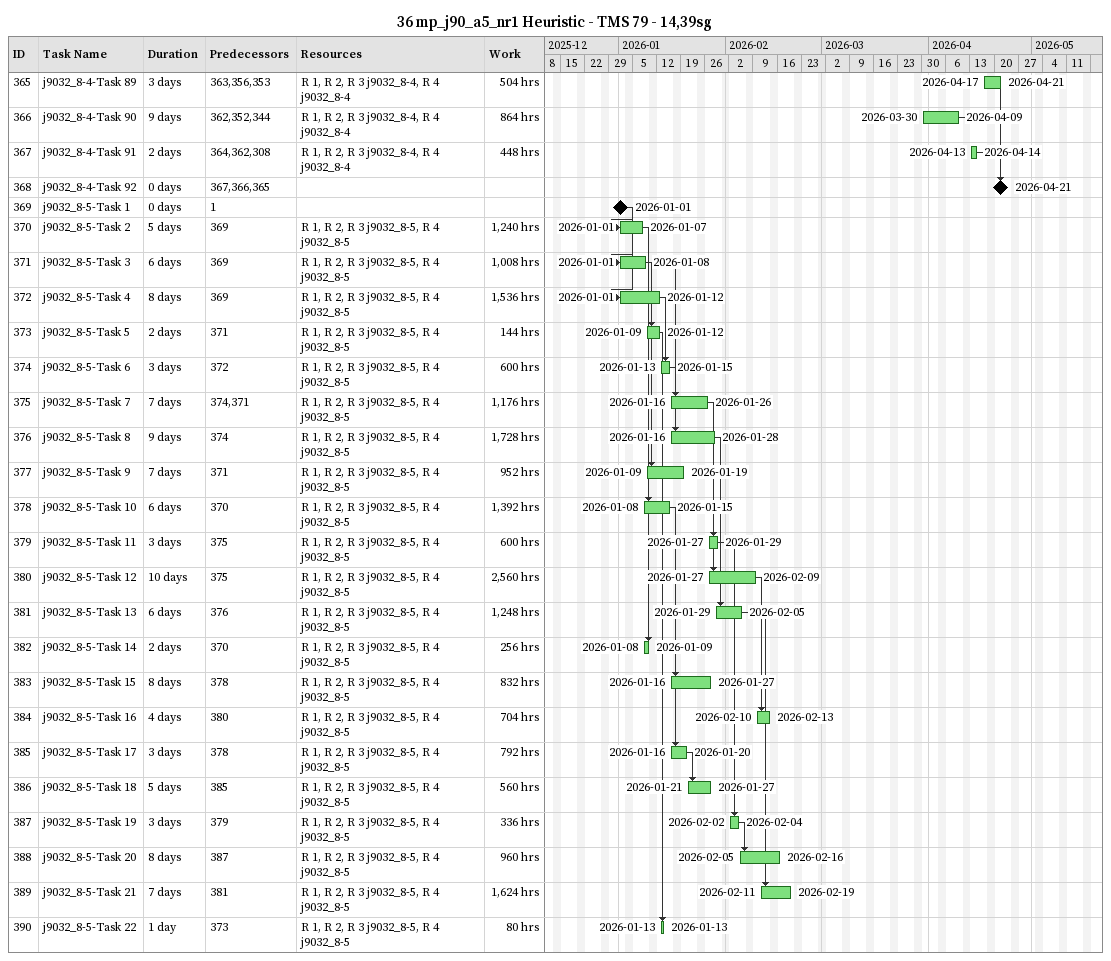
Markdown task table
36 mp_j90_a5_nr1 Heuristic - TMS 79 - 14,39sg

| ID | Task | Duration | Start | Finish | Predecessors | Resources | Work (h) |
|---|---|---|---|---|---|---|---|
| 365 | j9032_8-4-Task 89 | 3d | 2026-04-17 | 2026-04-21 | 363, 356, 353 | R 1, R 2, R 3 j9032_8-4, R 4 j9032_8-4 | 504 |
| 366 | j9032_8-4-Task 90 | 9d | 2026-03-30 | 2026-04-09 | 362, 352, 344 | R 1, R 2, R 3 j9032_8-4, R 4 j9032_8-4 | 864 |
| 367 | j9032_8-4-Task 91 | 2d | 2026-04-13 | 2026-04-14 | 364, 362, 308 | R 1, R 2, R 3 j9032_8-4, R 4 j9032_8-4 | 448 |
| 368 | j9032_8-4-Task 92 | 0d | 2026-04-21 | 2026-04-21 | 367, 366, 365 |  |  |
| 369 | j9032_8-5-Task 1 | 0d | 2026-01-01 | 2026-01-01 | 1 |  |  |
| 370 | j9032_8-5-Task 2 | 5d | 2026-01-01 | 2026-01-07 | 369 | R 1, R 2, R 3 j9032_8-5, R 4 j9032_8-5 | 1240 |
| 371 | j9032_8-5-Task 3 | 6d | 2026-01-01 | 2026-01-08 | 369 | R 1, R 2, R 3 j9032_8-5, R 4 j9032_8-5 | 1008 |
| 372 | j9032_8-5-Task 4 | 8d | 2026-01-01 | 2026-01-12 | 369 | R 1, R 2, R 3 j9032_8-5, R 4 j9032_8-5 | 1536 |
| 373 | j9032_8-5-Task 5 | 2d | 2026-01-09 | 2026-01-12 | 371 | R 1, R 2, R 3 j9032_8-5, R 4 j9032_8-5 | 144 |
| 374 | j9032_8-5-Task 6 | 3d | 2026-01-13 | 2026-01-15 | 372 | R 1, R 2, R 3 j9032_8-5, R 4 j9032_8-5 | 600 |
| 375 | j9032_8-5-Task 7 | 7d | 2026-01-16 | 2026-01-26 | 374, 371 | R 1, R 2, R 3 j9032_8-5, R 4 j9032_8-5 | 1176 |
| 376 | j9032_8-5-Task 8 | 9d | 2026-01-16 | 2026-01-28 | 374 | R 1, R 2, R 3 j9032_8-5, R 4 j9032_8-5 | 1728 |
| 377 | j9032_8-5-Task 9 | 7d | 2026-01-09 | 2026-01-19 | 371 | R 1, R 2, R 3 j9032_8-5, R 4 j9032_8-5 | 952 |
| 378 | j9032_8-5-Task 10 | 6d | 2026-01-08 | 2026-01-15 | 370 | R 1, R 2, R 3 j9032_8-5, R 4 j9032_8-5 | 1392 |
| 379 | j9032_8-5-Task 11 | 3d | 2026-01-27 | 2026-01-29 | 375 | R 1, R 2, R 3 j9032_8-5, R 4 j9032_8-5 | 600 |
| 380 | j9032_8-5-Task 12 | 10d | 2026-01-27 | 2026-02-09 | 375 | R 1, R 2, R 3 j9032_8-5, R 4 j9032_8-5 | 2560 |
| 381 | j9032_8-5-Task 13 | 6d | 2026-01-29 | 2026-02-05 | 376 | R 1, R 2, R 3 j9032_8-5, R 4 j9032_8-5 | 1248 |
| 382 | j9032_8-5-Task 14 | 2d | 2026-01-08 | 2026-01-09 | 370 | R 1, R 2, R 3 j9032_8-5, R 4 j9032_8-5 | 256 |
| 383 | j9032_8-5-Task 15 | 8d | 2026-01-16 | 2026-01-27 | 378 | R 1, R 2, R 3 j9032_8-5, R 4 j9032_8-5 | 832 |
| 384 | j9032_8-5-Task 16 | 4d | 2026-02-10 | 2026-02-13 | 380 | R 1, R 2, R 3 j9032_8-5, R 4 j9032_8-5 | 704 |
| 385 | j9032_8-5-Task 17 | 3d | 2026-01-16 | 2026-01-20 | 378 | R 1, R 2, R 3 j9032_8-5, R 4 j9032_8-5 | 792 |
| 386 | j9032_8-5-Task 18 | 5d | 2026-01-21 | 2026-01-27 | 385 | R 1, R 2, R 3 j9032_8-5, R 4 j9032_8-5 | 560 |
| 387 | j9032_8-5-Task 19 | 3d | 2026-02-02 | 2026-02-04 | 379 | R 1, R 2, R 3 j9032_8-5, R 4 j9032_8-5 | 336 |
| 388 | j9032_8-5-Task 20 | 8d | 2026-02-05 | 2026-02-16 | 387 | R 1, R 2, R 3 j9032_8-5, R 4 j9032_8-5 | 960 |
| 389 | j9032_8-5-Task 21 | 7d | 2026-02-11 | 2026-02-19 | 381 | R 1, R 2, R 3 j9032_8-5, R 4 j9032_8-5 | 1624 |
| 390 | j9032_8-5-Task 22 | 1d | 2026-01-13 | 2026-01-13 | 373 | R 1, R 2, R 3 j9032_8-5, R 4 j9032_8-5 | 80 |
